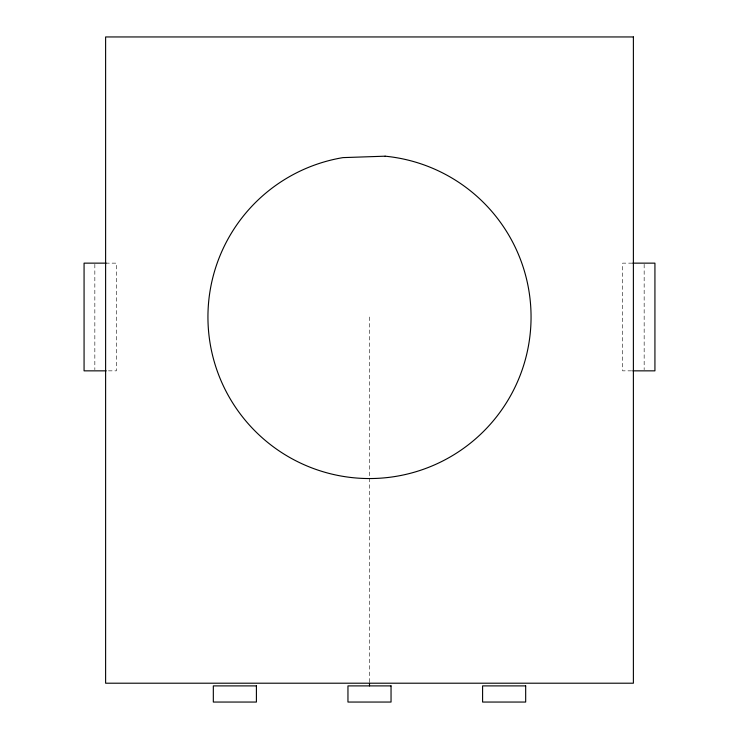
<?xml version="1.0" encoding="UTF-8"?>
<svg xmlns="http://www.w3.org/2000/svg" width="739" height="739" viewBox="0 0 739 739"><rect width="100%" height="100%" fill="white"/><g stroke="black" fill="none" stroke-linecap="round" stroke-linejoin="round"><path stroke-width="0.55" stroke-dasharray="3.69 2.77" d="M105.612 263.139L116.383 263.139L116.383 370.849L106.693 370.849M632.307 263.139L622.617 263.139L622.617 370.849L632.307 370.849M644.159 264.285L644.159 369.703M369.5 316.994L369.5 477.061M369.5 478.216L369.5 682.051M94.841 264.285L94.841 369.703"/><path stroke-width="1.11" d="M106.185 263.139L84.07 263.139L84.07 370.849L106.185 370.849M632.815 263.139L654.93 263.139L654.93 370.849L632.815 370.849M369.5 683.206L369.5 685.894M385.121 156.188L342.97 157.619A161.564 161.564 0 0 0 236.277 408.39A161.564 161.564 0 0 0 508.635 399.106A161.564 161.564 0 0 0 385.121 156.188M633.388 36.95L105.612 36.95L105.612 683.206L633.388 683.206L633.388 36.95M256.405 685.894L213.322 685.894L213.322 702.05L256.405 702.05L256.405 685.894M391.042 685.894L347.958 685.894L347.958 702.05L391.042 702.05L391.042 685.894M525.678 685.894L482.595 685.894L482.595 702.05L525.678 702.05L525.678 685.894"/></g></svg>
